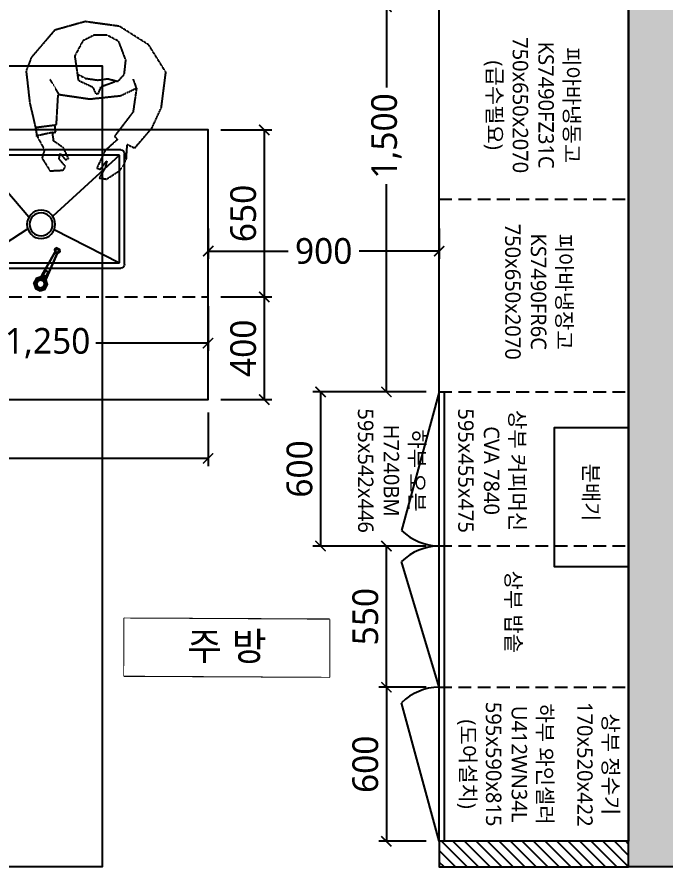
# Model space of a CAD drawing. Header units: millimetres. Extents: x -41292 to 298682, y -22072 to 33155.
# Drawn here: x -10586 to -8062, y 24995 to 28305 of the extents above; entities that cross this region are included whole.
import ezdxf

# ---------------------------------------------------------------- set-up
doc = ezdxf.new("R2010")
doc.units = ezdxf.units.MM
doc.set_wipeout_variables(frame=1)
doc.linetypes.add('CONT', pattern=[2, 1, 1])
doc.linetypes.add('DASHED2', pattern=[0.375, 0.25, -0.125])
for name, color, linetype in [('건축_벽체', 2, 'Continuous'), ('인테리어_가구_제작', 6, 'Continuous'), ('인테리어_기타', 8, 'Continuous'), ('인테리어_도어', 4, 'Continuous'), ('인테리어_벽체_신설', 3, 'Continuous'), ('인테리어_치수_내부', 8, 'Continuous'), ('인테리어_키친', 6, 'Continuous'), ('인테리어_텍스트_가구', 7, 'Continuous'), ('인테리어_텍스트_실명', 7, 'Continuous'), ('인테리어_해치_벽체', 8, 'Continuous')]:
    doc.layers.add(name, color=color, linetype=linetype)
doc.styles.add('DIM', font='malgun.ttf')
doc.styles.add('맑은 고딕', font='malgun.ttf')
doc.styles.add('맑은고딕', font='malgun.ttf')
doc.dimstyles.new('A3-50 (내부)', dxfattribs={"dimscale": 0, "dimtxt": 80, "dimasz": 40, "dimexe": 30, "dimexo": 50, "dimgap": 12, "dimtad": 1, "dimdec": 0, "dimzin": 1, "dimdsep": 46, "dimlunit": 6, "dimtxsty": 'DIM', "dimblk": 'ARCHTICK', "dimcen": 1, "dimclrd": 256, "dimclre": 256, "dimclrt": 7, "dimadec": 0, "dimazin": 0, "dimtfac": 1, "dimtdec": 0, "dimtix": 1, "dimtmove": 2, "dimatfit": 0, "dimldrblk": 'ARCHTICK', "dimfxl": 30, "dimlwd": -1, "dimlwe": -1, "dimarcsym": 0})

# ---------------------------------------------------------------- blocks, each defined once
blk = doc.blocks.new('A$C12ad6f43')
at = {"layer": '인테리어_가구_제작', "color": 8}
for p, q in [((-5, 60), (-5, 630)), ((10, 645), (440, 645)), ((455, 630), (455, 60)), ((15, 625), (435, 625)), ((15, 65), (15, 625)), ((257, 417.6), (15, 625)), ((302.3, 422.4), (435, 625)), ((435, 625), (435, 65)), ((506.5, 360.1, 10), (470.7, 342.3, 30)), ((15, 65), (253.4, 325.1)), ((305.1, 319.1), (435, 65)), ((440, 45), (10, 45)), ((435, 65), (15, 65))]:
    blk.add_line(p, q, dxfattribs=at)
for points, elevation in [([(543.7, 373.8), (537.2, 354.1), (518.6, 344.9), (499, 351.5), (489.7, 370), (496.3, 389.7), (514.9, 398.9), (534.5, 392.3)], -74.1), ([(533.4, 373.5), (529.4, 361.7), (518.3, 356.2), (506.5, 360.1), (501, 371.2), (504.9, 383), (516, 388.6), (527.8, 384.6)], 10)]:
    blk.add_lwpolyline(points, close=True, dxfattribs=dict(at, elevation=elevation))
blk.add_lwpolyline([(533.4, 373.5), (529.4, 361.7), (518.3, 356.2), (506.5, 360.1), (501, 371.2), (504.9, 383), (516, 388.6), (527.8, 384.6)], close=True, dxfattribs=at)
for centre, radius in [((284.9, 370.2), 55), ((284.9, 370.2), 45), ((517.8, 372.5), 21.9)]:
    blk.add_circle(centre, radius, dxfattribs=at)
for centre, start, end in [((10, 630), 90, 180), ((440, 630), 0, 90), ((10, 60), 180, 270), ((440, 60), 270, 0)]:
    blk.add_arc(centre, 15, start, end, dxfattribs=at)
for points in [[(515.3, 399.4, -70), (516, 388.6), (504.9, 383), (496.7, 390.1, -70)], [(394, 316.8, 20), (481.2, 366, -30), (490.4, 347.5, -30), (398.6, 307.5, 20)], [(394, 316.8), (394, 316.8, 20), (481.2, 366, -30), (481.2, 366, -50)], [(490.4, 347.5, -50), (481.2, 366, -50), (394, 316.8), (398.6, 307.5)], [(465.2, 353.4, 30), (501, 371.2), (501, 371.2, 10), (465.2, 353.4, 30)], [(470.7, 342.3, 30), (465.2, 353.4, 30), (501, 371.2, 10), (506.5, 360.1, 10)], [(501, 371.2), (506.5, 360.1), (470.7, 342.3, 30), (465.2, 353.4, 30)], [(481.2, 366, -30), (501, 371.2), (506.5, 360.1), (490.4, 347.5, -30)], [(490.2, 370.5, -70), (481.2, 366, -50), (481.2, 366, -30), (501, 371.2)], [(490.2, 370.5, -70), (481.2, 366, -50), (490.4, 347.5, -50), (499.4, 352, -70)], [(490.2, 370.5, -70), (496.7, 390.1, -70), (504.9, 383), (501, 371.2)], [(499.4, 352, -70), (506.5, 360.1), (501, 371.2), (490.2, 370.5, -70)], [(398.6, 307.5, 20), (398.6, 307.5), (490.4, 347.5, -50), (490.4, 347.5, -30)], [(506.5, 360.1), (470.7, 342.3, 30), (506.5, 360.1, 10)], [(490.4, 347.5, -50), (499.4, 352, -70), (506.5, 360.1), (490.4, 347.5, -30)], [(519, 345.4, -70), (499.4, 352, -70), (506.5, 360.1), (518.3, 356.2)], [(382.2, 318, -10), (384.3, 313.9, 40), (380.5, 308.1, 40), (375.9, 308.4, -10)], [(375.9, 308.4, -10), (381, 298.1, -10), (383.6, 301.9, 40), (380.5, 308.1, 40)], [(392.5, 297.4, -10), (390.5, 301.5, 40), (383.6, 301.9, 40), (381, 298.1, -10)], [(391.2, 313.4, 40), (394, 316.8, 20), (398.6, 307.5, 20), (394.3, 307.3, 40)], [(394, 316.8), (393.7, 317.3, -10), (398.8, 307, -10), (398.6, 307.5)]]:
    blk.add_3dface(points, dxfattribs=at)
for points, invisible_edges in [([(527.8, 384.6, 10), (516, 388.6, 10), (504.9, 383, 10), (501, 371.2, 10)], 8), ([(533.4, 373.5, 10), (527.8, 384.6, 10), (501, 371.2, 10), (506.5, 360.1, 10)], 10), ([(506.5, 360.1, 10), (518.3, 356.2, 10), (529.4, 361.7, 10), (533.4, 373.5, 10)], 8), ([(384.3, 313.9, 40), (380.5, 308.1, 40), (383.6, 301.9, 40), (390.5, 301.5, 40)], 8), ([(384.3, 313.9, 40), (382.2, 318, -10), (393.7, 317.3, -10), (394, 316.8)], 8), ([(394, 316.8), (394, 316.8, 20), (391.2, 313.4, 40), (384.3, 313.9, 40)], 8), ([(390.5, 301.5, 40), (394.3, 307.3, 40), (391.2, 313.4, 40), (384.3, 313.9, 40)], 8), ([(394.3, 307.3, 40), (390.5, 301.5, 40), (392.5, 297.4, -10), (398.8, 307, -10)], 8), ([(398.8, 307, -10), (398.6, 307.5), (398.6, 307.5, 20), (394.3, 307.3, 40)], 8)]:
    blk.add_3dface(points, dxfattribs=dict(at, invisible_edges=invisible_edges))
blk = doc.blocks.new('사람4')
at = {"layer": '인테리어_기타', "linetype": 'ByBlock'}
blk.add_lwpolyline([(78856.7, 5457.4), (78874.7, 5580.6), (78861.8, 5700.9), (78832.4, 5762.5), (78925.4, 5749.1), (79020, 5676.9), (79032.7, 5688.1), (79076.2, 5639.8), (79143.8, 5608.1), (79148.8, 5621.2), (79116, 5646.8), (79141.2, 5641.1), (79182.3, 5617.5), (79186.8, 5646), (79152.5, 5698.6), (79111.4, 5722.7), (79051.5, 5726.3), (79066.2, 5755.3), (78988, 5822.5), (78908.5, 5859.2), (78770.5, 5876.8), (78664.3, 5810.2), (78591.8, 5695.9), (78573.5, 5562.5), (78606.9, 5443.7), (78713.5, 5352.6), (78765.5, 5332.6), (78890, 5346.6), (78986.1, 5369.1), (79017.5, 5374.1), (79072.8, 5403.9), (79105, 5394.5), (79154.6, 5425.7), (79152.1, 5476.8), (79138.1, 5486.1), (79108, 5460.6), (79086.9, 5465.4), (79111.8, 5486), (79106.3, 5497.4), (79065.6, 5478.4), (79038.6, 5440), (79005.3, 5435.5), (79004.1, 5447.9), (78975, 5444.5), (78974.4, 5450.7)], close=True, dxfattribs=at)
for points in [[(78832.4, 5762.5), (78797.2, 5750.5)], [(78779.4, 5535.8), (78794.6, 5564.7), (78801.1, 5611.6), (78796, 5650.6), (78806.1, 5690.3), (78778.7, 5714.9), (78723.2, 5720.9), (78650.3, 5693.3), (78626.7, 5648), (78626.7, 5596.7), (78648.4, 5553.3), (78707.5, 5521.8), (78802, 5535.6), (78827.8, 5591.4), (78854.6, 5603.7), (78853.1, 5614.5), (78826.4, 5624.6), (78806.8, 5678.8)], [(78855.2, 5459.7), (78798.7, 5426.4)], [(78977.3, 5446), (78986.5, 5371)], [(79005.3, 5435.5), (79019, 5371.7)]]:
    blk.add_lwpolyline(points, dxfattribs=at)
blk = doc.blocks.new('_ArchTick')
at = {"color": 0, "linetype": 'ByBlock', "const_width": 0.15}
blk.add_lwpolyline([(-0.5, -0.5), (0.5, 0.5)], dxfattribs=at)
blk = doc.blocks.new('*D190')
at = {"layer": 'Defpoints', "color": 0, "transparency": 16777216}
for p in [(-9841.3, 27530.7), (-8941.7, 27530.7), (-8941.7, 27393)]:
    blk.add_point(p, dxfattribs=at)
at = {"layer": '인테리어_치수_내부', "color": 8, "transparency": 16777216}
for p, q in [((-9841.3, 27480.7), (-9841.3, 27363)), ((-8941.7, 27480.7), (-8941.7, 27363)), ((-9841.3, 27393), (-9530.2, 27393)), ((-8941.7, 27393), (-9252.8, 27393))]:
    blk.add_line(p, q, dxfattribs=at)
at = {"layer": '인테리어_치수_내부', "color": 8, "transparency": 16777216, "xscale": 40, "yscale": 40, "zscale": 40, "rotation": 180}
blk.add_blockref('_ArchTick', (-9841.3, 27393), dxfattribs=at)
at = {"layer": '인테리어_치수_내부', "color": 8, "transparency": 16777216, "xscale": 40, "yscale": 40, "zscale": 40}
blk.add_blockref('_ArchTick', (-8941.7, 27393), dxfattribs=at)
at = {"layer": '인테리어_치수_내부', "color": 7, "transparency": 16777216, "insert": (-9391.5, 27393), "char_height": 100, "attachment_point": 5, "style": 'DIM'}
blk.add_mtext('900', dxfattribs=at)
blk = doc.blocks.new('*D200')
at = {"layer": 'Defpoints', "color": 0, "transparency": 16777216}
for p in [(-13541.7, 26814.6), (-9841.7, 26814.6), (-9841.7, 26585.7)]:
    blk.add_point(p, dxfattribs=at)
at = {"layer": '인테리어_치수_내부', "color": 8, "transparency": 16777216}
for p, q in [((-13541.7, 26764.6), (-13541.7, 26555.7)), ((-9841.7, 26764.6), (-9841.7, 26555.7)), ((-13541.7, 26585.7), (-11882.7, 26585.7)), ((-9841.7, 26585.7), (-11500.7, 26585.7))]:
    blk.add_line(p, q, dxfattribs=at)
at = {"layer": '인테리어_치수_내부', "color": 8, "transparency": 16777216, "xscale": 40, "yscale": 40, "zscale": 40, "rotation": 180}
blk.add_blockref('_ArchTick', (-13541.7, 26585.7), dxfattribs=at)
at = {"layer": '인테리어_치수_내부', "color": 8, "transparency": 16777216, "xscale": 40, "yscale": 40, "zscale": 40}
blk.add_blockref('_ArchTick', (-9841.7, 26585.7), dxfattribs=at)
at = {"layer": '인테리어_치수_내부', "color": 7, "transparency": 16777216, "insert": (-11691.7, 26585.7), "char_height": 100, "attachment_point": 5, "style": 'DIM'}
blk.add_mtext('3,700', dxfattribs=at)
blk = doc.blocks.new('*D205')
at = {"layer": 'Defpoints', "color": 0, "transparency": 16777216}
for p in [(-11091.7, 27214.6), (-9841.7, 27228.3), (-9841.7, 27034.5)]:
    blk.add_point(p, dxfattribs=at)
at = {"layer": '인테리어_치수_내부', "color": 8, "transparency": 16777216}
for p, q in [((-9841.7, 27178.3), (-9841.7, 27004.5)), ((-11091.7, 27164.6), (-11091.7, 27004.5)), ((-11091.7, 27034.5), (-10654.9, 27034.5)), ((-9841.7, 27034.5), (-10278.5, 27034.5))]:
    blk.add_line(p, q, dxfattribs=at)
at = {"layer": '인테리어_치수_내부', "color": 8, "transparency": 16777216, "xscale": 40, "yscale": 40, "zscale": 40, "rotation": 180}
blk.add_blockref('_ArchTick', (-11091.7, 27034.5), dxfattribs=at)
at = {"layer": '인테리어_치수_내부', "color": 8, "transparency": 16777216, "xscale": 40, "yscale": 40, "zscale": 40}
blk.add_blockref('_ArchTick', (-9841.7, 27034.5), dxfattribs=at)
at = {"layer": '인테리어_치수_내부', "color": 7, "transparency": 16777216, "insert": (-10466.7, 27034.5), "char_height": 100, "attachment_point": 5, "style": 'DIM'}
blk.add_mtext('1,250', dxfattribs=at)
blk = doc.blocks.new('*D206')
at = {"layer": 'Defpoints', "color": 0, "transparency": 16777216}
for p in [(-9147.2, 26244.6), (-8941.7, 26244.6), (-8942.3, 25694.6)]:
    blk.add_point(p, dxfattribs=at)
at = {"layer": '인테리어_치수_내부', "color": 8, "transparency": 16777216}
for p, q in [((-8991.7, 26244.6), (-9177.2, 26244.6)), ((-9147.2, 25694.6), (-9147.2, 26244.6)), ((-8992.3, 25694.6), (-9177.2, 25694.6))]:
    blk.add_line(p, q, dxfattribs=at)
at = {"layer": '인테리어_치수_내부', "color": 8, "transparency": 16777216, "xscale": 40, "yscale": 40, "zscale": 40}
for p, rotation in [((-9147.2, 26244.6), 90), ((-9147.2, 25694.6), 270)]:
    blk.add_blockref('_ArchTick', p, dxfattribs=dict(at, rotation=rotation))
at = {"layer": '인테리어_치수_내부', "color": 7, "transparency": 16777216, "insert": (-9228.9, 25969.6), "char_height": 100, "attachment_point": 5, "rotation": 90, "style": 'DIM'}
blk.add_mtext('550', dxfattribs=at)
blk = doc.blocks.new('*D211')
at = {"layer": 'Defpoints', "color": 0, "transparency": 16777216}
for p in [(-9841.7, 27864.6), (-9841.7, 27214.6), (-9622.8, 27214.6)]:
    blk.add_point(p, dxfattribs=at)
at = {"layer": '인테리어_치수_내부', "color": 8, "transparency": 16777216}
for p, q in [((-9791.7, 27864.6), (-9592.8, 27864.6)), ((-9622.8, 27864.6), (-9622.8, 27214.6)), ((-9791.7, 27214.6), (-9592.8, 27214.6))]:
    blk.add_line(p, q, dxfattribs=at)
at = {"layer": '인테리어_치수_내부', "color": 8, "transparency": 16777216, "xscale": 40, "yscale": 40, "zscale": 40}
for p, rotation in [((-9622.8, 27864.6), 90), ((-9622.8, 27214.6), 270)]:
    blk.add_blockref('_ArchTick', p, dxfattribs=dict(at, rotation=rotation))
at = {"layer": '인테리어_치수_내부', "color": 7, "transparency": 16777216, "insert": (-9704.5, 27539.6), "char_height": 100, "attachment_point": 5, "rotation": 90, "style": 'DIM'}
blk.add_mtext('650', dxfattribs=at)
blk = doc.blocks.new('*D212')
at = {"layer": 'Defpoints', "color": 0, "transparency": 16777216}
for p in [(-9841.2, 27214.6), (-9841.7, 26814.6), (-9622.8, 26814.6)]:
    blk.add_point(p, dxfattribs=at)
at = {"layer": '인테리어_치수_내부', "color": 8, "transparency": 16777216}
for p, q in [((-9791.2, 27214.6), (-9592.8, 27214.6)), ((-9622.8, 27214.6), (-9622.8, 26814.6)), ((-9791.7, 26814.6), (-9592.8, 26814.6))]:
    blk.add_line(p, q, dxfattribs=at)
at = {"layer": '인테리어_치수_내부', "color": 8, "transparency": 16777216, "xscale": 40, "yscale": 40, "zscale": 40}
for p, rotation in [((-9622.8, 27214.6), 90), ((-9622.8, 26814.6), 270)]:
    blk.add_blockref('_ArchTick', p, dxfattribs=dict(at, rotation=rotation))
at = {"layer": '인테리어_치수_내부', "color": 7, "transparency": 16777216, "insert": (-9704.5, 27014.6), "char_height": 100, "attachment_point": 5, "rotation": 90, "style": 'DIM'}
blk.add_mtext('400', dxfattribs=at)
blk = doc.blocks.new('*D213')
at = {"layer": 'Defpoints', "color": 0, "transparency": 16777216}
for p in [(-8941.7, 25694.6), (-9147.2, 25094.6), (-8941.7, 25094.6)]:
    blk.add_point(p, dxfattribs=at)
at = {"layer": '인테리어_치수_내부', "color": 8, "transparency": 16777216}
for p, q in [((-8991.7, 25694.6), (-9177.2, 25694.6)), ((-9147.2, 25694.6), (-9147.2, 25094.6)), ((-8991.7, 25094.6), (-9177.2, 25094.6))]:
    blk.add_line(p, q, dxfattribs=at)
at = {"layer": '인테리어_치수_내부', "color": 8, "transparency": 16777216, "xscale": 40, "yscale": 40, "zscale": 40}
for p, rotation in [((-9147.2, 25694.6), 90), ((-9147.2, 25094.6), 270)]:
    blk.add_blockref('_ArchTick', p, dxfattribs=dict(at, rotation=rotation))
at = {"layer": '인테리어_치수_내부', "color": 7, "transparency": 16777216, "insert": (-9228.9, 25394.6), "char_height": 100, "attachment_point": 5, "rotation": 90, "style": 'DIM'}
blk.add_mtext('600', dxfattribs=at)
blk = doc.blocks.new('*D214')
at = {"layer": 'Defpoints', "color": 0, "transparency": 16777216}
for p in [(-8941.7, 26844.6), (-9403.5, 26244.6), (-8941.7, 26244.6)]:
    blk.add_point(p, dxfattribs=at)
at = {"layer": '인테리어_치수_내부', "color": 8, "transparency": 16777216}
for p, q in [((-8991.7, 26844.6), (-9433.5, 26844.6)), ((-9403.5, 26844.6), (-9403.5, 26244.6)), ((-8991.7, 26244.6), (-9433.5, 26244.6))]:
    blk.add_line(p, q, dxfattribs=at)
at = {"layer": '인테리어_치수_내부', "color": 8, "transparency": 16777216, "xscale": 40, "yscale": 40, "zscale": 40}
for p, rotation in [((-9403.5, 26844.6), 90), ((-9403.5, 26244.6), 270)]:
    blk.add_blockref('_ArchTick', p, dxfattribs=dict(at, rotation=rotation))
at = {"layer": '인테리어_치수_내부', "color": 7, "transparency": 16777216, "insert": (-9485.1, 26544.6), "char_height": 100, "attachment_point": 5, "rotation": 90, "style": 'DIM'}
blk.add_mtext('600', dxfattribs=at)
blk = doc.blocks.new('*D215')
at = {"layer": 'Defpoints', "color": 0, "transparency": 16777216}
for p in [(-8941.7, 28344.6), (-9147.2, 26844.6), (-8941.7, 26844.6)]:
    blk.add_point(p, dxfattribs=at)
at = {"layer": '인테리어_치수_내부', "color": 8, "transparency": 16777216}
for p, q in [((-8991.7, 28344.6), (-9177.2, 28344.6)), ((-9147.2, 28344.6), (-9147.2, 28029.5)), ((-9147.2, 26844.6), (-9147.2, 27653.1)), ((-8991.7, 26844.6), (-9177.2, 26844.6))]:
    blk.add_line(p, q, dxfattribs=at)
at = {"layer": '인테리어_치수_내부', "color": 8, "transparency": 16777216, "xscale": 40, "yscale": 40, "zscale": 40}
for p, rotation in [((-9147.2, 28344.6), 90), ((-9147.2, 26844.6), 270)]:
    blk.add_blockref('_ArchTick', p, dxfattribs=dict(at, rotation=rotation))
at = {"layer": '인테리어_치수_내부', "color": 7, "transparency": 16777216, "insert": (-9147.2, 27841.3), "char_height": 100, "attachment_point": 5, "rotation": 90, "style": 'DIM'}
blk.add_mtext('1,500', dxfattribs=at)

msp = doc.modelspace()

# ---------------------------------------------------------------- hatches: boundary and pattern name
at = {"layer": '인테리어_해치_벽체'}
h = msp.add_hatch(color=256, dxfattribs=at)
h.dxf.hatch_style = 1
h.paths.add_polyline_path([(-8823.71, 30324.65), (-8203.71, 30324.65), (-8203.71, 29874.65), (-8823.71, 29874.65)], flags=16)
h.paths.add_polyline_path([(-7933.71, 25144.65), (-5973.71, 25144.65), (-5973.71, 24994.65), (-8203.71, 24994.65), (-8203.71, 25094.65), (-8203.71, 29774.65), (-8923.71, 29774.65), (-8923.71, 30654.65), (-7933.71, 30654.65), (-7933.71, 30004.65), (-7408.71, 30004.65), (-7408.71, 29804.65), (-7933.71, 29804.65)])
h = msp.add_hatch(dxfattribs=at)
h.set_pattern_fill('ANSI31', color=256, scale=10, angle=450)
h.set_pattern_definition([(135, (-271731.07, 6227.063), (-22.4506403, -22.4506403), [])])
h.paths.add_polyline_path([(-8941.71, 25094.65), (-8941.71, 24994.65), (-8203.71, 24994.65), (-8203.71, 25094.65)])

# ---------------------------------------------------------------- linework, layer by layer
at = {"layer": '건축_벽체'}
msp.add_lwpolyline([(-7408.71, 30004.65), (-7408.71, 29804.65), (-7933.71, 29804.65), (-7933.71, 25144.65), (-5973.71, 25144.65), (-5973.71, 24994.65), (-8203.71, 24994.65), (-8203.71, 24994.65), (-8203.71, 24994.65), (-8203.71, 29774.65), (-8923.71, 29774.65), (-8923.71, 30654.65), (-7933.71, 30654.65), (-7933.71, 30004.65)], close=True, dxfattribs=at)
at = {"layer": '인테리어_가구_제작', "color": 8, "linetype": 'CONT', "ltscale": 200}
for p, q in [((-8941.71, 26844.65), (-9087.84, 26305.24)), ((-8941.71, 25694.65), (-9087.84, 26184.06)), ((-8941.71, 25094.65), (-9088.38, 25634.06))]:
    msp.add_line(p, q, dxfattribs=at)
at = {"layer": '인테리어_가구_제작'}
msp.add_line((-8921.71, 26844.65), (-8921.71, 25094.65), dxfattribs=at)
for points in [[(-8941.71, 29774.65), (-8203.71, 29774.65), (-8203.71, 25094.65), (-8941.71, 25094.65)], [(-18155.71, 28114.65), (-10253.71, 28114.65), (-10253.71, 24994.65), (-18155.71, 24994.65)], [(-13541.71, 26814.65), (-9841.71, 26814.65), (-9841.71, 27864.65), (-13541.71, 27864.65)]]:
    msp.add_lwpolyline(points, close=True, dxfattribs=at)
msp.add_lwpolyline([(-8203.71, 26394.65), (-8203.71, 29774.65)], dxfattribs=at)
at = {"layer": '인테리어_가구_제작', "color": 8, "linetype": 'CONT', "ltscale": 200}
for centre, start, end in [((-8939.98, 26455.33), 225.42912, 269.52868), ((-8939.98, 26033.97), 90.47132, 134.57088), ((-8940.52, 25483.97), 90.47132, 134.57088)]:
    msp.add_arc(centre, 210.69, start, end, dxfattribs=at)
at = {"layer": '인테리어_도어'}
msp.add_lwpolyline([(-8203.71, 26704.65), (-8493.71, 26704.65), (-8493.71, 26164.65), (-8203.71, 26164.65)], close=True, dxfattribs=at)
at = {"layer": '인테리어_벽체_신설'}
msp.add_lwpolyline([(-8203.71, 25094.65), (-8941.71, 25094.65), (-8941.71, 24994.65), (-8203.71, 24994.65)], close=True, dxfattribs=at)
at = {"layer": '인테리어_키친', "color": 8, "linetype": 'DASHED2', "ltscale": 200}
for p, q in [((-8941.71, 27594.65), (-8203.71, 27594.65)), ((-13541.71, 27214.65), (-9841.15, 27214.65)), ((-8941.71, 26844.65), (-8203.71, 26844.65)), ((-8941.71, 26244.65), (-8203.71, 26244.65)), ((-8941.71, 25694.65), (-8203.71, 25694.65))]:
    msp.add_line(p, q, dxfattribs=at)
at = {"layer": '인테리어_텍스트_실명', "color": 3, "linetype": 'Continuous'}
msp.add_lwpolyline([(-9368.78, 25957.93), (-10168.66, 25962.46), (-10168.66, 25739.52), (-9368.78, 25734.99)], close=True, dxfattribs=at)

# ---------------------------------------------------------------- block references
at = {"layer": '인테리어_키친', "color": 8, "linetype": 'DASHED2', "ltscale": 200, "rotation": 270}
msp.add_blockref('사람4', (-15882.85, 106860.14), dxfattribs=at)
at = {"layer": '인테리어_키친', "xscale": -1, "rotation": 90}
msp.add_blockref('A$C12ad6f43', (-10121.71, 27782.15), dxfattribs=at)

# ---------------------------------------------------------------- texts
at = {"layer": '인테리어_도어', "style": '맑은 고딕'}
msp.add_text('분배기', height=60, rotation=270.05009, dxfattribs=at).set_placement((-8380.32, 26565.96))
at = {"layer": '인테리어_텍스트_가구', "linetype": 'Continuous', "style": '맑은 고딕'}
msp.add_text('상부 밥솥', height=60, rotation=270.05009, dxfattribs=at).set_placement((-8682.27, 26149.09))
at = {"layer": '인테리어_텍스트_가구', "linetype": 'Continuous', "char_height": 60, "attachment_point": 1, "rotation": 270.05009, "style": '맑은 고딕'}
for s, width, heights, insert in [('\\pxqc;피아바냉동고\\PKS7490FZ31C\\P750x650x2070\\P(급수필요)', 660.5188, [541.42], (-8395.36, 28291.72)), ('\\pxqc;피아바냉장고\\PKS7490FR6C\\P750x650x2070', 622.2682, [330.08], (-8424.68, 27546.18)), ('\\pxqc;하부 오븐\\PH7240BM\\P595x542x446', 622.2682, [330.08], (-8997.95, 26849.5)), ('\\pxqc;상부 커피머신\\PCVA 7840\\P595x455x475', 622.2682, [330.08], (-8607.62, 26849.5)), ('\\pxqc;하부 와인셀러\\PU412WN34L^J595x590x815\\P(도어설치)', 672.6027, [402.41], (-8499.61, 25731.76)), ('\\pxqc;상부 정수기\\P170x520x422', 672.6027, [402.41], (-8244.24, 25730.94))]:
    msp.add_mtext_dynamic_manual_height_columns(s, width=width, gutter_width=500, heights=heights, dxfattribs=dict(at, insert=insert))

# ---------------------------------------------------------------- dimensions: what is measured, and where the dimension line sits
at = {"layer": '인테리어_치수_내부'}
dim = msp.add_linear_dim(base=(-9147.19, 26844.65), p1=(-8941.71, 28344.65), p2=(-8941.71, 26844.65), angle=90, dimstyle='A3-50 (내부)', override={"dimscale": 1, "dimtxt": 100, "dimgap": 30, "dimclrd": 8, "dimclre": 8}, dxfattribs=at)
dim.commit()
dim.dimension.update_dxf_attribs({"geometry": '*D215', "text_midpoint": (-9147.19, 27841.31), "dimtype": 160})
for base, p1, p2, picture, middle in [((-9622.83, 27214.65), (-9841.71, 27864.65), (-9841.71, 27214.65), '*D211', (-9704.49, 27539.65)), ((-9622.83, 26814.65), (-9841.15, 27214.65), (-9841.71, 26814.65), '*D212', (-9704.49, 27014.65)), ((-9403.49, 26244.65), (-8941.71, 26844.65), (-8941.71, 26244.65), '*D214', (-9485.15, 26544.65)), ((-9147.19, 26244.65), (-8942.25, 25694.65), (-8941.71, 26244.65), '*D206', (-9228.85, 25969.65)), ((-9147.19, 25094.65), (-8941.71, 25694.65), (-8941.71, 25094.65), '*D213', (-9228.85, 25394.65))]:
    dim = msp.add_linear_dim(base=base, p1=p1, p2=p2, angle=90, dimstyle='A3-50 (내부)', override={"dimscale": 1, "dimtxt": 100, "dimgap": 30, "dimclrd": 8, "dimclre": 8}, dxfattribs=at)
    dim.commit()
    dim.dimension.update_dxf_attribs({"geometry": picture, "text_midpoint": middle})
for base, p1, p2, picture, middle in [((-8941.71, 27392.97), (-9841.27, 27530.71), (-8941.71, 27530.71), '*D190', (-9391.49, 27392.97)), ((-9841.71, 27034.52), (-11091.71, 27214.65), (-9841.71, 27228.28), '*D205', (-10466.71, 27034.52)), ((-9841.71, 26585.68), (-13541.71, 26814.65), (-9841.71, 26814.65), '*D200', (-11691.71, 26585.68))]:
    dim = msp.add_linear_dim(base=base, p1=p1, p2=p2, dimstyle='A3-50 (내부)', override={"dimscale": 1, "dimtxt": 100, "dimgap": 30, "dimclrd": 8, "dimclre": 8}, dxfattribs=at)
    dim.commit()
    dim.dimension.update_dxf_attribs({"geometry": picture, "text_midpoint": middle, "dimtype": 160})

# ---------------------------------------------------------------- next in the draw order: wipeouts: each hides what was drawn before it
at = {"color": 3, "linetype": 'Continuous'}
msp.add_wipeout([(-9368.78, 25957.93), (-9368.78, 25734.99), (-10168.66, 25739.52), (-10167.39, 25962.45)], dxfattribs=at).dxf.layer = '인테리어_텍스트_실명'

# ---------------------------------------------------------------- next in the draw order: texts
at = {"layer": '인테리어_텍스트_실명', "color": 3, "linetype": 'Continuous', "insert": (-9768.72, 25848.72), "char_height": 108.75, "width": 1096.1135, "attachment_point": 5, "style": '맑은고딕'}
msp.add_mtext('주 방', dxfattribs=at)

doc.saveas('drawing.dxf')
